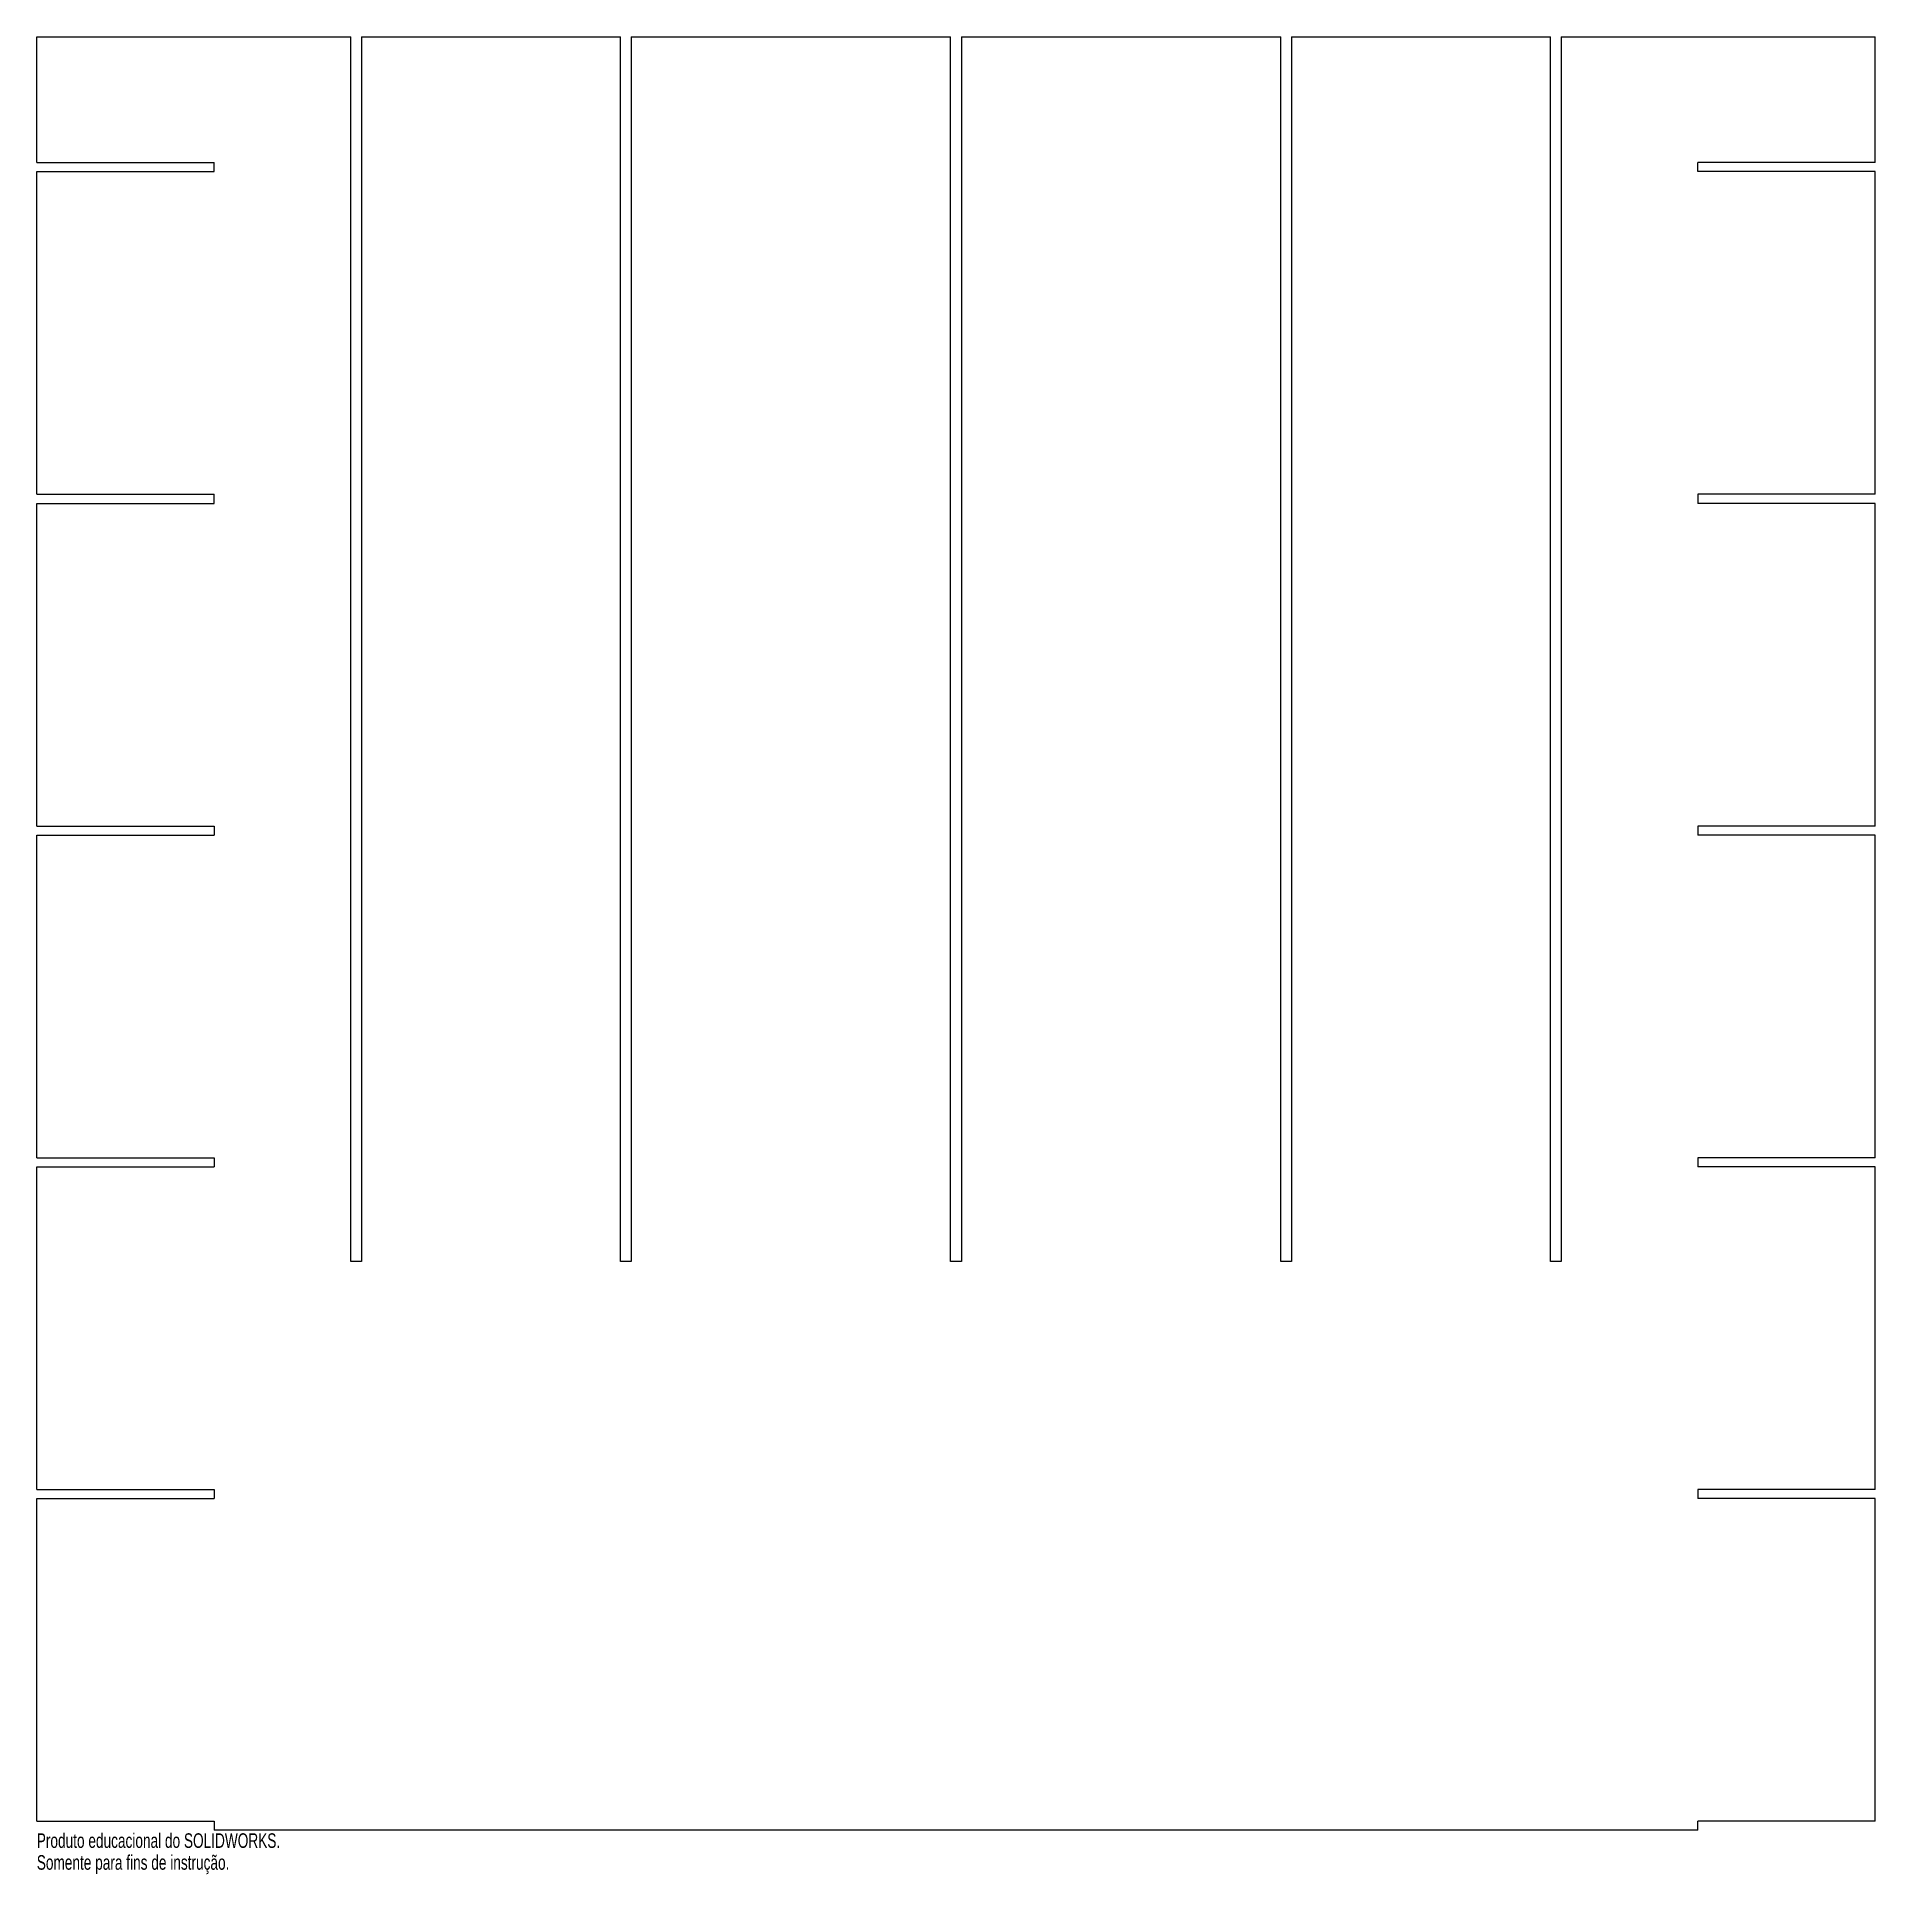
# Model space of a CAD drawing. Header units: millimetres. Extents: x -305 to 305, y -15 to 595.
import ezdxf

# ---------------------------------------------------------------- set-up
doc = ezdxf.new("R2010")
doc.units = ezdxf.units.MM
doc.styles.add('SLDTEXTSTYLE0', font='TXT', dxfattribs={"width": 0.7})

msp = doc.modelspace()

# ---------------------------------------------------------------- linework, layer by layer
at = {"color": 7, "linetype": 'Continuous', "lineweight": 25}
for p, q in [((-304.85, 594.73), (-200.72, 594.73)), ((-304.85, 553), (-304.85, 594.73)), ((-200.72, 188.61), (-200.72, 594.73)), ((-197.12, 594.73), (-111.3, 594.73)), ((-197.12, 594.73), (-197.12, 188.61)), ((-111.3, 188.61), (-111.3, 594.73)), ((-107.7, 594.73), (-1.8, 594.73)), ((-107.7, 594.73), (-107.7, 188.61)), ((-1.8, 188.61), (-1.8, 594.73)), ((1.8, 594.73), (107.7, 594.73)), ((1.8, 594.73), (1.8, 188.61)), ((107.7, 188.61), (107.7, 594.73)), ((111.3, 594.73), (197.12, 594.73)), ((111.3, 594.73), (111.3, 188.61)), ((197.12, 188.61), (197.12, 594.73)), ((200.72, 594.73), (304.85, 594.73)), ((200.72, 594.73), (200.72, 188.61)), ((304.85, 553), (304.85, 594.73)), ((-304.85, 553), (-245.98, 553)), ((-304.85, 550), (-245.98, 550)), ((-304.85, 443), (-304.85, 550)), ((-245.98, 550), (-245.98, 553)), ((245.98, 550), (245.98, 553)), ((304.85, 553), (245.98, 553)), ((304.85, 550), (245.98, 550)), ((304.85, 443), (304.85, 550)), ((-304.85, 443), (-245.98, 443)), ((-304.85, 440), (-245.98, 440)), ((-304.85, 333), (-304.85, 440)), ((-245.98, 440), (-245.98, 443)), ((245.98, 443), (245.98, 440)), ((304.85, 443), (245.98, 443)), ((304.85, 440), (245.98, 440)), ((304.85, 333), (304.85, 440)), ((-304.85, 333), (-245.98, 333)), ((-304.85, 330), (-245.98, 330)), ((-304.85, 223), (-304.85, 330)), ((-245.98, 333), (-245.98, 330)), ((245.98, 333), (245.98, 330)), ((304.85, 333), (245.98, 333)), ((304.85, 330), (245.98, 330)), ((304.85, 223), (304.85, 330)), ((-304.85, 223), (-245.98, 223)), ((-304.85, 220), (-245.98, 220)), ((-304.85, 113), (-304.85, 220)), ((-245.98, 223), (-245.98, 220)), ((245.98, 223), (245.98, 220)), ((304.85, 223), (245.98, 223)), ((304.85, 220), (245.98, 220)), ((304.85, 113), (304.85, 220)), ((-197.12, 188.61), (-200.72, 188.61)), ((-107.7, 188.61), (-111.3, 188.61)), ((1.8, 188.61), (-1.8, 188.61)), ((111.3, 188.61), (107.7, 188.61)), ((200.72, 188.61), (197.12, 188.61)), ((-304.85, 113), (-245.98, 113)), ((-304.85, 110), (-245.98, 110)), ((-304.85, 3), (-304.85, 110)), ((-245.98, 113), (-245.98, 110)), ((245.98, 113), (245.98, 110)), ((304.85, 113), (245.98, 113)), ((304.85, 110), (245.98, 110)), ((304.85, 3), (304.85, 110)), ((-304.85, 3), (-245.98, 3)), ((-245.98, 3), (-245.98, 0)), ((245.98, 0), (-245.98, 0)), ((245.98, 0), (245.98, 3)), ((304.85, 3), (245.98, 3))]:
    msp.add_line(p, q, dxfattribs=at)

# ---------------------------------------------------------------- texts
at = {"color": 7, "linetype": 'Continuous', "char_height": 4.8336, "attachment_point": 1, "style": 'SLDTEXTSTYLE0'}
for s, insert in [('Produto educacional do SOLIDWORKS.', (-304.85, -1.02)), ('Somente para fins de instrução.', (-304.85, -8.27))]:
    msp.add_mtext(s, dxfattribs=dict(at, insert=insert))

doc.saveas('drawing.dxf')
